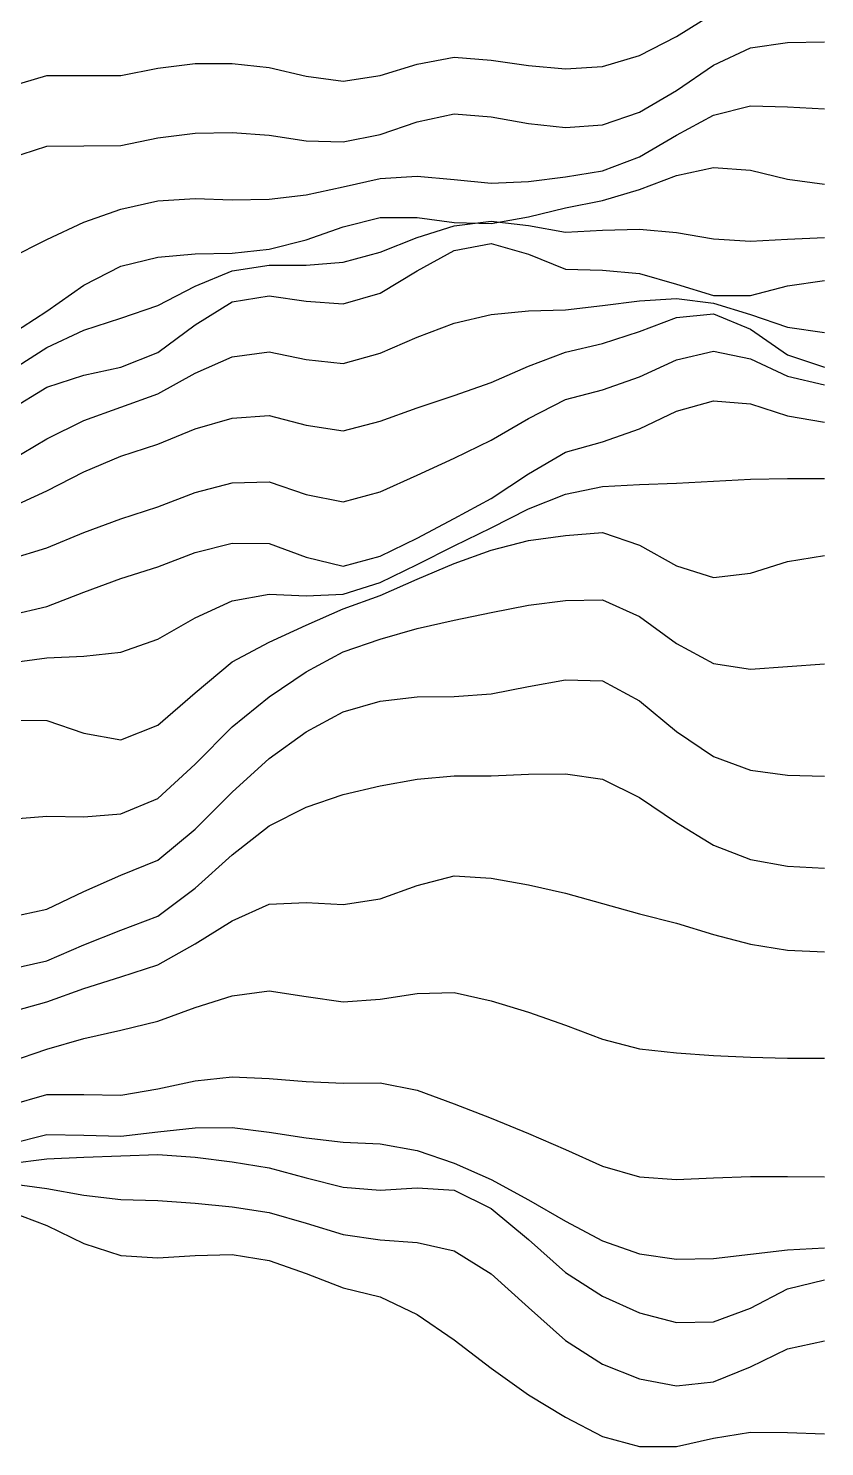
# Model space of a CAD drawing. Header units: metres. Extents: x 0 to 1200, y 54 to 769.
# Drawn here: x 1113.7 to 1200, y 59.1 to 212.7 of the extents above; entities that cross this region are included whole.
import ezdxf

# ---------------------------------------------------------------- set-up
doc = ezdxf.new("R2010")
doc.units = ezdxf.units.M

msp = doc.modelspace()

# ---------------------------------------------------------------- linework, layer by layer
for p, q in [((1183.9465, 211.87106), (1187.96, 214.34264)), ((1179.9331, 209.80673), (1183.9465, 211.87106)), ((1187.96, 208.75711), (1191.9734, 210.62663)), ((1191.9734, 210.62663), (1195.9868, 211.21048)), ((1195.9868, 211.21048), (1200.0002, 211.27368)), ((1155.8525, 208.8545), (1159.866, 209.61935)), ((1159.866, 209.61935), (1163.8794, 209.30768)), ((1163.8794, 209.30768), (1167.8928, 208.71896)), ((1175.9197, 208.622), (1179.9331, 209.80673)), ((1111.7048, 206.42441), (1115.7183, 207.61537)), ((1115.7183, 207.61537), (1119.7317, 207.61491)), ((1119.7317, 207.61491), (1123.7451, 207.64714)), ((1123.7451, 207.64714), (1127.7585, 208.42722)), ((1127.7585, 208.42722), (1131.772, 208.9255)), ((1131.772, 208.9255), (1135.7854, 208.926)), ((1135.7854, 208.926), (1139.7988, 208.51472)), ((1139.7988, 208.51472), (1143.8123, 207.54192)), ((1143.8123, 207.54192), (1147.8257, 207.01161)), ((1147.8257, 207.01161), (1151.8391, 207.63922)), ((1151.8391, 207.63922), (1155.8525, 208.8545)), ((1167.8928, 208.71896), (1171.9062, 208.36328)), ((1171.9062, 208.36328), (1175.9197, 208.622)), ((1183.9465, 206.02231), (1187.96, 208.75711)), ((1179.9331, 203.677), (1183.9465, 206.02231)), ((1155.8525, 202.62074), (1159.866, 203.4955)), ((1159.866, 203.4955), (1163.8794, 203.14017)), ((1163.8794, 203.14017), (1167.8928, 202.4307)), ((1175.9197, 202.29605), (1179.9331, 203.677)), ((1183.9465, 201.15948), (1187.96, 203.31989)), ((1187.96, 203.31989), (1191.9734, 204.33295)), ((1191.9734, 204.33295), (1195.9868, 204.23233)), ((1195.9868, 204.23233), (1200.0002, 204.03395)), ((1127.7585, 200.86113), (1131.772, 201.40143)), ((1131.772, 201.40143), (1135.7854, 201.44638)), ((1135.7854, 201.44638), (1139.7988, 201.16574)), ((1151.8391, 201.2326), (1155.8525, 202.62074)), ((1167.8928, 202.4307), (1171.9062, 201.98488)), ((1171.9062, 201.98488), (1175.9197, 202.29605)), ((1111.7048, 198.68724), (1115.7183, 199.98521)), ((1115.7183, 199.98521), (1119.7317, 200.00438)), ((1119.7317, 200.00438), (1123.7451, 200.04005)), ((1123.7451, 200.04005), (1127.7585, 200.86113)), ((1139.7988, 201.16574), (1143.8123, 200.56784)), ((1143.8123, 200.56784), (1147.8257, 200.43437)), ((1147.8257, 200.43437), (1151.8391, 201.2326)), ((1179.9331, 198.81708), (1183.9465, 201.15948)), ((1175.9197, 197.28552), (1179.9331, 198.81708)), ((1151.8391, 196.47737), (1155.8525, 196.725)), ((1155.8525, 196.725), (1159.866, 196.35638)), ((1171.9062, 196.6355), (1175.9197, 197.28552)), ((1179.9331, 195.27994), (1183.9465, 196.79105)), ((1183.9465, 196.79105), (1187.96, 197.66211)), ((1187.96, 197.66211), (1191.9734, 197.3811)), ((1191.9734, 197.3811), (1195.9868, 196.3873)), ((1143.8123, 194.69261), (1147.8257, 195.5767)), ((1147.8257, 195.5767), (1151.8391, 196.47737)), ((1159.866, 196.35638), (1163.8794, 195.98225)), ((1163.8794, 195.98225), (1167.8928, 196.13826)), ((1167.8928, 196.13826), (1171.9062, 196.6355)), ((1175.9197, 194.08635), (1179.9331, 195.27994)), ((1195.9868, 196.3873), (1200.0002, 195.87358)), ((1123.7451, 193.14847), (1127.7585, 194.03505)), ((1127.7585, 194.03505), (1131.772, 194.29419)), ((1131.772, 194.29419), (1135.7854, 194.16751)), ((1135.7854, 194.16751), (1139.7988, 194.23642)), ((1139.7988, 194.23642), (1143.8123, 194.69261)), ((1171.9062, 193.28433), (1175.9197, 194.08635)), ((1119.7317, 191.74155), (1123.7451, 193.14847)), ((1147.8257, 191.22345), (1151.8391, 192.2505)), ((1151.8391, 192.2505), (1155.8525, 192.25345)), ((1155.8525, 192.25345), (1159.866, 191.68677)), ((1163.8794, 191.60411), (1167.8928, 192.31403)), ((1167.8928, 192.31403), (1171.9062, 193.28433)), ((1115.7183, 189.8736), (1119.7317, 191.74155)), ((1143.8123, 189.82655), (1147.8257, 191.22345)), ((1155.8525, 190.0727), (1159.866, 191.33086)), ((1159.866, 191.33086), (1163.8794, 191.83679)), ((1159.866, 191.68677), (1163.8794, 191.60411)), ((1163.8794, 191.83679), (1167.8928, 191.37653)), ((1167.8928, 191.37653), (1171.9062, 190.65918)), ((1171.9062, 190.65918), (1175.9197, 190.88422)), ((1175.9197, 190.88422), (1179.9331, 190.98994)), ((1179.9331, 190.98994), (1183.9465, 190.62955)), ((1183.9465, 190.62955), (1187.96, 189.9318)), ((1111.7048, 187.84601), (1115.7183, 189.8736)), ((1139.7988, 188.79646), (1143.8123, 189.82655)), ((1151.8391, 188.49994), (1155.8525, 190.0727)), ((1159.866, 188.65253), (1163.8794, 189.41547)), ((1163.8794, 189.41547), (1167.8928, 188.28424)), ((1187.96, 189.9318), (1191.9734, 189.67003)), ((1191.9734, 189.67003), (1195.9868, 189.90172)), ((1195.9868, 189.90172), (1200.0002, 190.08635)), ((1123.7451, 186.96921), (1127.7585, 187.95294)), ((1127.7585, 187.95294), (1131.772, 188.30714)), ((1131.772, 188.30714), (1135.7854, 188.36816)), ((1135.7854, 188.36816), (1139.7988, 188.79646)), ((1147.8257, 187.39778), (1151.8391, 188.49994)), ((1155.8525, 186.46474), (1159.866, 188.65253)), ((1167.8928, 188.28424), (1171.9062, 186.63571)), ((1119.7317, 184.8994), (1123.7451, 186.96921)), ((1131.772, 184.80728), (1135.7854, 186.45723)), ((1135.7854, 186.45723), (1139.7988, 187.0746)), ((1139.7988, 187.0746), (1143.8123, 187.0742)), ((1143.8123, 187.0742), (1147.8257, 187.39778)), ((1151.8391, 184.0637), (1155.8525, 186.46474)), ((1171.9062, 186.63571), (1175.9197, 186.54231)), ((1175.9197, 186.54231), (1179.9331, 186.17169)), ((1179.9331, 186.17169), (1183.9465, 185.03879)), ((1115.7183, 182.08144), (1119.7317, 184.8994)), ((1127.7585, 182.71211), (1131.772, 184.80728)), ((1183.9465, 185.03879), (1187.96, 183.78734)), ((1191.9734, 183.78433), (1195.9868, 184.8254)), ((1195.9868, 184.8254), (1200.0002, 185.43443)), ((1131.772, 180.62857), (1135.7854, 183.09427)), ((1135.7854, 183.09427), (1139.7988, 183.7745)), ((1139.7988, 183.7745), (1143.8123, 183.17746)), ((1143.8123, 183.17746), (1147.8257, 182.90553)), ((1147.8257, 182.90553), (1151.8391, 184.0637)), ((1175.9197, 182.71532), (1179.9331, 183.23282)), ((1179.9331, 183.23282), (1183.9465, 183.47948)), ((1183.9465, 183.47948), (1187.96, 182.9701)), ((1187.96, 183.78734), (1191.9734, 183.78433)), ((1187.96, 182.9701), (1191.9734, 181.75192)), ((1111.7048, 179.4996), (1115.7183, 182.08144)), ((1123.7451, 181.3294), (1127.7585, 182.71211)), ((1159.866, 180.80527), (1163.8794, 181.73637)), ((1163.8794, 181.73637), (1167.8928, 182.12315)), ((1167.8928, 182.12315), (1171.9062, 182.23291)), ((1171.9062, 182.23291), (1175.9197, 182.71532)), ((1179.9331, 179.88257), (1183.9465, 181.3991)), ((1183.9465, 181.3991), (1187.96, 181.81259)), ((1187.96, 181.81259), (1191.9734, 180.14388)), ((1191.9734, 181.75192), (1195.9868, 180.36945)), ((1115.7183, 178.14844), (1119.7317, 180.02142)), ((1119.7317, 180.02142), (1123.7451, 181.3294)), ((1127.7585, 177.62247), (1131.772, 180.62857)), ((1155.8525, 179.2886), (1159.866, 180.80527)), ((1175.9197, 178.60318), (1179.9331, 179.88257)), ((1191.9734, 180.14388), (1195.9868, 177.35919)), ((1195.9868, 180.36945), (1200.0002, 179.77637)), ((1151.8391, 177.5359), (1155.8525, 179.2886)), ((1171.9062, 177.66748), (1175.9197, 178.60318)), ((1111.7048, 175.60909), (1115.7183, 178.14844)), ((1123.7451, 176.03284), (1127.7585, 177.62247)), ((1131.772, 175.38074), (1135.7854, 177.16325)), ((1135.7854, 177.16325), (1139.7988, 177.67853)), ((1139.7988, 177.67853), (1143.8123, 176.87253)), ((1143.8123, 176.87253), (1147.8257, 176.44135)), ((1147.8257, 176.44135), (1151.8391, 177.5359)), ((1167.8928, 176.12479), (1171.9062, 177.66748)), ((1179.9331, 174.97662), (1183.9465, 176.80536)), ((1183.9465, 176.80536), (1187.96, 177.75195)), ((1187.96, 177.75195), (1191.9734, 176.93242)), ((1191.9734, 176.93242), (1195.9868, 175.04727)), ((1195.9868, 177.35919), (1200.0002, 176.0328)), ((1119.7317, 175.15732), (1123.7451, 176.03284)), ((1127.7585, 173.13132), (1131.772, 175.38074)), ((1163.8794, 174.36272), (1167.8928, 176.12479)), ((1111.7048, 171.40521), (1115.7183, 173.8444)), ((1115.7183, 173.8444), (1119.7317, 175.15732)), ((1159.866, 172.97495), (1163.8794, 174.36272)), ((1175.9197, 173.58241), (1179.9331, 174.97662)), ((1195.9868, 175.04727), (1200.0002, 174.10785)), ((1123.7451, 171.6829), (1127.7585, 173.13132)), ((1155.8525, 171.63689), (1159.866, 172.97495)), ((1167.8928, 170.4802), (1171.9062, 172.51373)), ((1171.9062, 172.51373), (1175.9197, 173.58241)), ((1183.9465, 171.243), (1187.96, 172.38345)), ((1187.96, 172.38345), (1191.9734, 172.04073)), ((1119.7317, 170.2309), (1123.7451, 171.6829)), ((1135.7854, 170.51863), (1139.7988, 170.78845)), ((1139.7988, 170.78845), (1143.8123, 169.72606)), ((1151.8391, 170.17557), (1155.8525, 171.63689)), ((1179.9331, 169.34868), (1183.9465, 171.243)), ((1191.9734, 172.04073), (1195.9868, 170.75085)), ((1195.9868, 170.75085), (1200.0002, 170.0802)), ((1115.7183, 168.25629), (1119.7317, 170.2309)), ((1127.7585, 167.68452), (1131.772, 169.33015)), ((1131.772, 169.33015), (1135.7854, 170.51863)), ((1143.8123, 169.72606), (1147.8257, 169.11728)), ((1147.8257, 169.11728), (1151.8391, 170.17557)), ((1163.8794, 168.10228), (1167.8928, 170.4802)), ((1175.9197, 167.94969), (1179.9331, 169.34868)), ((1111.7048, 165.87897), (1115.7183, 168.25629)), ((1123.7451, 166.3669), (1127.7585, 167.68452)), ((1159.866, 166.17805), (1163.8794, 168.10228)), ((1171.9062, 166.80026), (1175.9197, 167.94969)), ((1119.7317, 164.70193), (1123.7451, 166.3669)), ((1155.8525, 164.3171), (1159.866, 166.17805)), ((1167.8928, 164.4774), (1171.9062, 166.80026)), ((1115.7183, 162.64085), (1119.7317, 164.70193)), ((1163.8794, 161.77933), (1167.8928, 164.4774)), ((1131.772, 162.45468), (1135.7854, 163.50589)), ((1135.7854, 163.50589), (1139.7988, 163.58412)), ((1139.7988, 163.58412), (1143.8123, 162.24738)), ((1151.8391, 162.52011), (1155.8525, 164.3171)), ((1171.9062, 162.25613), (1175.9197, 163.08267)), ((1175.9197, 163.08267), (1179.9331, 163.30147)), ((1179.9331, 163.30147), (1183.9465, 163.44255)), ((1183.9465, 163.44255), (1187.96, 163.66637)), ((1187.96, 163.66637), (1191.9734, 163.90536)), ((1191.9734, 163.90536), (1195.9868, 163.9645)), ((1195.9868, 163.9645), (1200.0002, 163.97704)), ((1111.7048, 160.77417), (1115.7183, 162.64085)), ((1127.7585, 160.88518), (1131.772, 162.45468)), ((1143.8123, 162.24738), (1147.8257, 161.43478)), ((1147.8257, 161.43478), (1151.8391, 162.52011)), ((1159.866, 159.62347), (1163.8794, 161.77933)), ((1167.8928, 160.66762), (1171.9062, 162.25613)), ((1123.7451, 159.59392), (1127.7585, 160.88518)), ((1163.8794, 158.61845), (1167.8928, 160.66762)), ((1119.7317, 158.10248), (1123.7451, 159.59392)), ((1155.8525, 157.5118), (1159.866, 159.62347)), ((1159.866, 156.66965), (1163.8794, 158.61845)), ((1115.7183, 156.4543), (1119.7317, 158.10248)), ((1131.772, 155.9481), (1135.7854, 156.95029)), ((1135.7854, 156.95029), (1139.7988, 156.93732)), ((1139.7988, 156.93732), (1143.8123, 155.42165)), ((1151.8391, 155.54527), (1155.8525, 157.5118)), ((1163.8794, 156.21088), (1167.8928, 157.25395)), ((1167.8928, 157.25395), (1171.9062, 157.79033)), ((1171.9062, 157.79033), (1175.9197, 158.09615)), ((1175.9197, 158.09615), (1179.9331, 156.734)), ((1111.7048, 155.23976), (1115.7183, 156.4543)), ((1127.7585, 154.40132), (1131.772, 155.9481)), ((1143.8123, 155.42165), (1147.8257, 154.45848)), ((1147.8257, 154.45848), (1151.8391, 155.54527)), ((1155.8525, 154.63828), (1159.866, 156.66965)), ((1159.866, 154.76653), (1163.8794, 156.21088)), ((1179.9331, 156.734), (1183.9465, 154.51079)), ((1195.9868, 154.96361), (1200.0002, 155.6321)), ((1123.7451, 153.11589), (1127.7585, 154.40132)), ((1151.8391, 152.70042), (1155.8525, 154.63828)), ((1155.8525, 153.05728), (1159.866, 154.76653)), ((1183.9465, 154.51079), (1187.96, 153.24011)), ((1187.96, 153.24011), (1191.9734, 153.6971)), ((1191.9734, 153.6971), (1195.9868, 154.96361)), ((1119.7317, 151.65067), (1123.7451, 153.11589)), ((1147.8257, 151.43602), (1151.8391, 152.70042)), ((1151.8391, 151.30176), (1155.8525, 153.05728)), ((1115.7183, 150.11113), (1119.7317, 151.65067)), ((1131.772, 148.86002), (1135.7854, 150.72025)), ((1135.7854, 150.72025), (1139.7988, 151.41911)), ((1139.7988, 151.41911), (1143.8123, 151.24007)), ((1143.8123, 151.24007), (1147.8257, 151.43602)), ((1147.8257, 149.84372), (1151.8391, 151.30176)), ((1167.8928, 150.23985), (1171.9062, 150.74673)), ((1171.9062, 150.74673), (1175.9197, 150.83064)), ((1175.9197, 150.83064), (1179.9331, 149.00592)), ((1111.7048, 149.15152), (1115.7183, 150.11113)), ((1143.8123, 148.06133), (1147.8257, 149.84372)), ((1159.866, 148.61398), (1163.8794, 149.4262)), ((1163.8794, 149.4262), (1167.8928, 150.23985)), ((1127.7585, 146.54941), (1131.772, 148.86002)), ((1139.7988, 146.22704), (1143.8123, 148.06133)), ((1151.8391, 146.54994), (1155.8525, 147.7073)), ((1155.8525, 147.7073), (1159.866, 148.61398)), ((1179.9331, 149.00592), (1183.9465, 146.09802)), ((1123.7451, 145.1592), (1127.7585, 146.54941)), ((1135.7854, 144.11237), (1139.7988, 146.22704)), ((1147.8257, 145.1854), (1151.8391, 146.54994)), ((1183.9465, 146.09802), (1187.96, 143.91907)), ((1111.7048, 144.00626), (1115.7183, 144.52687)), ((1115.7183, 144.52687), (1119.7317, 144.70993)), ((1119.7317, 144.70993), (1123.7451, 145.1592)), ((1143.8123, 143.00168), (1147.8257, 145.1854)), ((1131.772, 140.73283), (1135.7854, 144.11237)), ((1139.7988, 140.31134), (1143.8123, 143.00168)), ((1187.96, 143.91907), (1191.9734, 143.29428)), ((1191.9734, 143.29428), (1195.9868, 143.60919)), ((1195.9868, 143.60919), (1200.0002, 143.8941)), ((1163.8794, 140.61464), (1167.8928, 141.43752)), ((1167.8928, 141.43752), (1171.9062, 142.14476)), ((1171.9062, 142.14476), (1175.9197, 142.0245)), ((1175.9197, 142.0245), (1179.9331, 139.85559)), ((1127.7585, 137.2196), (1131.772, 140.73283)), ((1135.7854, 137.06615), (1139.7988, 140.31134)), ((1151.8391, 139.82509), (1155.8525, 140.29495)), ((1155.8525, 140.29495), (1159.866, 140.3541)), ((1159.866, 140.3541), (1163.8794, 140.61464)), ((1179.9331, 139.85559), (1183.9465, 136.56265)), ((1143.8123, 136.52213), (1147.8257, 138.66728)), ((1147.8257, 138.66728), (1151.8391, 139.82509)), ((1111.7048, 137.77104), (1115.7183, 137.74745)), ((1115.7183, 137.74745), (1119.7317, 136.36366)), ((1123.7451, 135.64717), (1127.7585, 137.2196)), ((1131.772, 132.99576), (1135.7854, 137.06615)), ((1119.7317, 136.36366), (1123.7451, 135.64717)), ((1139.7988, 133.62498), (1143.8123, 136.52213)), ((1183.9465, 136.56265), (1187.96, 133.82544)), ((1187.96, 133.82544), (1191.9734, 132.35411)), ((1127.7585, 129.27214), (1131.772, 132.99576)), ((1135.7854, 129.9607), (1139.7988, 133.62498)), ((1191.9734, 132.35411), (1195.9868, 131.80414)), ((1147.8257, 129.70839), (1151.8391, 130.64352)), ((1151.8391, 130.64352), (1155.8525, 131.3978)), ((1155.8525, 131.3978), (1159.866, 131.74448)), ((1159.866, 131.74448), (1163.8794, 131.73952)), ((1163.8794, 131.73952), (1167.8928, 131.93512)), ((1167.8928, 131.93512), (1171.9062, 131.97597)), ((1171.9062, 131.97597), (1175.9197, 131.37515)), ((1175.9197, 131.37515), (1179.9331, 129.40865)), ((1195.9868, 131.80414), (1200.0002, 131.71909)), ((1123.7451, 127.61432), (1127.7585, 129.27214)), ((1131.772, 125.969086), (1135.7854, 129.9607)), ((1143.8123, 128.35483), (1147.8257, 129.70839)), ((1179.9331, 129.40865), (1183.9465, 126.69783)), ((1119.7317, 127.31096), (1123.7451, 127.61432)), ((1139.7988, 126.31495), (1143.8123, 128.35483)), ((1111.7048, 127.05416), (1115.7183, 127.36212)), ((1115.7183, 127.36212), (1119.7317, 127.31096)), ((1135.7854, 123.16881), (1139.7988, 126.31495)), ((1183.9465, 126.69783), (1187.96, 124.24854)), ((1127.7585, 122.61763), (1131.772, 125.969086)), ((1131.772, 119.58119), (1135.7854, 123.16881)), ((1187.96, 124.24854), (1191.9734, 122.6879)), ((1123.7451, 120.98404), (1127.7585, 122.61763)), ((1191.9734, 122.6879), (1195.9868, 121.93892)), ((1195.9868, 121.93892), (1200.0002, 121.750565)), ((1119.7317, 119.20752), (1123.7451, 120.98404)), ((1155.8525, 119.85306), (1159.866, 120.91005)), ((1159.866, 120.91005), (1163.8794, 120.638885)), ((1163.8794, 120.638885), (1167.8928, 119.94299)), ((1167.8928, 119.94299), (1171.9062, 119.04779)), ((1115.7183, 117.303024), (1119.7317, 119.20752)), ((1127.7585, 116.53375), (1131.772, 119.58119)), ((1147.8257, 117.81051), (1151.8391, 118.42293)), ((1151.8391, 118.42293), (1155.8525, 119.85306)), ((1171.9062, 119.04779), (1175.9197, 117.90894)), ((1111.7048, 116.44032), (1115.7183, 117.303024)), ((1135.7854, 116.03546), (1139.7988, 117.83662)), ((1139.7988, 117.83662), (1143.8123, 118.01343)), ((1143.8123, 118.01343), (1147.8257, 117.81051)), ((1175.9197, 117.90894), (1179.9331, 116.79113)), ((1123.7451, 115.01454), (1127.7585, 116.53375)), ((1131.772, 113.53848), (1135.7854, 116.03546)), ((1179.9331, 116.79113), (1183.9465, 115.77199)), ((1183.9465, 115.77199), (1187.96, 114.55552)), ((1119.7317, 113.42466), (1123.7451, 115.01454)), ((1187.96, 114.55552), (1191.9734, 113.498505)), ((1115.7183, 111.70976), (1119.7317, 113.42466)), ((1127.7585, 111.24657), (1131.772, 113.53848)), ((1191.9734, 113.498505), (1195.9868, 112.864746)), ((1195.9868, 112.864746), (1200.0002, 112.663445)), ((1111.7048, 110.810234), (1115.7183, 111.70976)), ((1123.7451, 109.9691), (1127.7585, 111.24657)), ((1119.7317, 108.70136), (1123.7451, 109.9691)), ((1115.7183, 107.26189), (1119.7317, 108.70136)), ((1131.772, 106.6379), (1135.7854, 107.91879)), ((1135.7854, 107.91879), (1139.7988, 108.43567)), ((1139.7988, 108.43567), (1143.8123, 107.85091)), ((1143.8123, 107.85091), (1147.8257, 107.24095)), ((1151.8391, 107.52986), (1155.8525, 108.152466)), ((1155.8525, 108.152466), (1159.866, 108.26607)), ((1159.866, 108.26607), (1163.8794, 107.36954)), ((1111.7048, 106.1347), (1115.7183, 107.26189)), ((1127.7585, 105.17221), (1131.772, 106.6379)), ((1147.8257, 107.24095), (1151.8391, 107.52986)), ((1163.8794, 107.36954), (1167.8928, 106.12156)), ((1167.8928, 106.12156), (1171.9062, 104.73349)), ((1123.7451, 104.17662), (1127.7585, 105.17221)), ((1171.9062, 104.73349), (1175.9197, 103.20644)), ((1115.7183, 102.12543), (1119.7317, 103.26906)), ((1119.7317, 103.26906), (1123.7451, 104.17662)), ((1175.9197, 103.20644), (1179.9331, 102.17738)), ((1111.7048, 100.76083), (1115.7183, 102.12543)), ((1179.9331, 102.17738), (1183.9465, 101.74242)), ((1183.9465, 101.74242), (1187.96, 101.451744)), ((1187.96, 101.451744), (1191.9734, 101.251816)), ((1191.9734, 101.251816), (1195.9868, 101.15787)), ((1195.9868, 101.15787), (1200.0002, 101.13324)), ((1127.7585, 97.83731), (1131.772, 98.69713)), ((1131.772, 98.69713), (1135.7854, 99.13983)), ((1135.7854, 99.13983), (1139.7988, 98.93615)), ((1139.7988, 98.93615), (1143.8123, 98.60721)), ((1143.8123, 98.60721), (1147.8257, 98.455215)), ((1147.8257, 98.455215), (1151.8391, 98.486984)), ((1151.8391, 98.486984), (1155.8525, 97.68561)), ((1111.7048, 96.05345), (1115.7183, 97.22107)), ((1115.7183, 97.22107), (1119.7317, 97.20972)), ((1119.7317, 97.20972), (1123.7451, 97.14239)), ((1123.7451, 97.14239), (1127.7585, 97.83731)), ((1155.8525, 97.68561), (1159.866, 96.20365)), ((1159.866, 96.20365), (1163.8794, 94.63134)), ((1163.8794, 94.63134), (1167.8928, 92.99017)), ((1111.7048, 91.85925), (1115.7183, 92.86185)), ((1115.7183, 92.86185), (1119.7317, 92.821365)), ((1119.7317, 92.821365), (1123.7451, 92.70298)), ((1123.7451, 92.70298), (1127.7585, 93.1589)), ((1127.7585, 93.1589), (1131.772, 93.585144)), ((1131.772, 93.585144), (1135.7854, 93.625015)), ((1135.7854, 93.625015), (1139.7988, 93.13942)), ((1139.7988, 93.13942), (1143.8123, 92.52403)), ((1143.8123, 92.52403), (1147.8257, 92.06052)), ((1167.8928, 92.99017), (1171.9062, 91.2628)), ((1123.7451, 90.57664), (1127.7585, 90.70036)), ((1127.7585, 90.70036), (1131.772, 90.4083)), ((1147.8257, 92.06052), (1151.8391, 91.87352)), ((1151.8391, 91.87352), (1155.8525, 91.14641)), ((1155.8525, 91.14641), (1159.866, 89.78512)), ((1171.9062, 91.2628), (1175.9197, 89.44771)), ((1111.7048, 89.740456), (1115.7183, 90.23776)), ((1115.7183, 90.23776), (1119.7317, 90.44078)), ((1119.7317, 90.44078), (1123.7451, 90.57664)), ((1131.772, 90.4083), (1135.7854, 89.90471)), ((1135.7854, 89.90471), (1139.7988, 89.25108)), ((1139.7988, 89.25108), (1143.8123, 88.182076)), ((1159.866, 89.78512), (1163.8794, 87.989426)), ((1175.9197, 89.44771), (1179.9331, 88.30795)), ((1143.8123, 88.182076), (1147.8257, 87.16908)), ((1163.8794, 87.989426), (1167.8928, 85.784744)), ((1179.9331, 88.30795), (1183.9465, 88.008026)), ((1183.9465, 88.008026), (1187.96, 88.17639)), ((1187.96, 88.17639), (1191.9734, 88.342674)), ((1191.9734, 88.342674), (1195.9868, 88.33652)), ((1195.9868, 88.33652), (1200.0002, 88.30415)), ((1111.7048, 87.581505), (1115.7183, 87.02307)), ((1115.7183, 87.02307), (1119.7317, 86.30495)), ((1119.7317, 86.30495), (1123.7451, 85.84779)), ((1147.8257, 87.16908), (1151.8391, 86.841705)), ((1151.8391, 86.841705), (1155.8525, 87.10422)), ((1155.8525, 87.10422), (1159.866, 86.835266)), ((1159.866, 86.835266), (1163.8794, 84.87744)), ((1111.7048, 84.52908), (1115.7183, 83.00348)), ((1123.7451, 85.84779), (1127.7585, 85.7365)), ((1127.7585, 85.7365), (1131.772, 85.443375)), ((1131.772, 85.443375), (1135.7854, 85.04504)), ((1135.7854, 85.04504), (1139.7988, 84.41882)), ((1163.8794, 84.87744), (1167.8928, 81.48364)), ((1167.8928, 85.784744), (1171.9062, 83.48053)), ((1115.7183, 83.00348), (1119.7317, 81.08364)), ((1139.7988, 84.41882), (1143.8123, 83.258934)), ((1143.8123, 83.258934), (1147.8257, 82.04676)), ((1171.9062, 83.48053), (1175.9197, 81.35632)), ((1147.8257, 82.04676), (1151.8391, 81.46203)), ((1151.8391, 81.46203), (1155.8525, 81.179886)), ((1167.8928, 81.48364), (1171.9062, 77.927605)), ((1119.7317, 81.08364), (1123.7451, 79.75923)), ((1155.8525, 81.179886), (1159.866, 80.26175)), ((1159.866, 80.26175), (1163.8794, 77.79256)), ((1175.9197, 81.35632), (1179.9331, 79.94623)), ((1179.9331, 79.94623), (1183.9465, 79.358154)), ((1191.9734, 79.898865), (1195.9868, 80.39251)), ((1195.9868, 80.39251), (1200.0002, 80.5991)), ((1123.7451, 79.75923), (1127.7585, 79.51593)), ((1127.7585, 79.51593), (1131.772, 79.76155)), ((1131.772, 79.76155), (1135.7854, 79.88922)), ((1135.7854, 79.88922), (1139.7988, 79.223366)), ((1139.7988, 79.223366), (1143.8123, 77.80328)), ((1183.9465, 79.358154), (1187.96, 79.44039)), ((1187.96, 79.44039), (1191.9734, 79.898865)), ((1143.8123, 77.80328), (1147.8257, 76.26788)), ((1163.8794, 77.79256), (1167.8928, 74.14053)), ((1171.9062, 77.927605), (1175.9197, 75.35268)), ((1195.9868, 76.16358), (1200.0002, 77.12587)), ((1147.8257, 76.26788), (1151.8391, 75.27479)), ((1175.9197, 75.35268), (1179.9331, 73.56273)), ((1191.9734, 74.07025), (1195.9868, 76.16358)), ((1151.8391, 75.27479), (1155.8525, 73.363144)), ((1167.8928, 74.14053), (1171.9062, 70.546295)), ((1187.96, 72.571754), (1191.9734, 74.07025)), ((1155.8525, 73.363144), (1159.866, 70.62461)), ((1179.9331, 73.56273), (1183.9465, 72.504234)), ((1183.9465, 72.504234), (1187.96, 72.571754)), ((1159.866, 70.62461), (1163.8794, 67.56879)), ((1171.9062, 70.546295), (1175.9197, 67.99428)), ((1191.9734, 67.701256), (1195.9868, 69.65212)), ((1195.9868, 69.65212), (1200.0002, 70.51409)), ((1175.9197, 67.99428), (1179.9331, 66.389565)), ((1187.96, 66.08961), (1191.9734, 67.701256)), ((1163.8794, 67.56879), (1167.8928, 64.672806)), ((1179.9331, 66.389565), (1183.9465, 65.65184)), ((1183.9465, 65.65184), (1187.96, 66.08961)), ((1167.8928, 64.672806), (1171.9062, 62.247925)), ((1171.9062, 62.247925), (1175.9197, 60.150047)), ((1175.9197, 60.150047), (1179.9331, 59.05667)), ((1183.9465, 59.062225), (1187.96, 59.9834)), ((1187.96, 59.9834), (1191.9734, 60.61415)), ((1191.9734, 60.61415), (1195.9868, 60.571213)), ((1195.9868, 60.571213), (1200.0002, 60.43927)), ((1179.9331, 59.05667), (1183.9465, 59.062225))]:
    msp.add_line(p, q)

doc.saveas('drawing.dxf')
